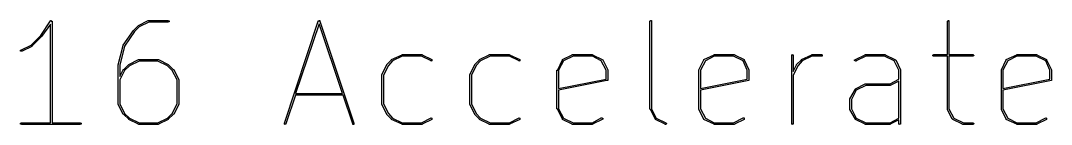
# Model space of a CAD drawing. Extents: x 83 to 245, y -135 to -50.
# Drawn here: x 117.38 to 118.658, y -55.938 to -55.809 of the extents above; entities that cross this region are included whole.
import ezdxf

# ---------------------------------------------------------------- set-up
doc = ezdxf.new("R2010")
doc.units = 0
doc.header["$MEASUREMENT"] = 0
doc.layers.add('BLACK', color=7, linetype='CONTINUOUS')

msp = doc.modelspace()

# ---------------------------------------------------------------- linework, layer by layer
at = {"layer": 'BLACK', "linetype": 'CONTINUOUS'}
for p, q in [((117.405, -55.828), (117.417, -55.8099)), ((117.417, -55.8096), (117.417, -55.8095)), ((117.417, -55.8095), (117.417, -55.8095)), ((117.417, -55.8095), (117.417, -55.8095)), ((117.417, -55.8095), (117.417, -55.8095)), ((117.417, -55.8095), (117.417, -55.8095)), ((117.417, -55.8095), (117.418, -55.8095)), ((117.417, -55.8097), (117.417, -55.8096)), ((117.417, -55.8096), (117.417, -55.8096)), ((117.417, -55.8096), (117.417, -55.8096)), ((117.417, -55.8098), (117.417, -55.8097)), ((117.417, -55.8099), (117.417, -55.8098)), ((117.417, -55.8099), (117.417, -55.8099)), ((117.418, -55.8095), (117.418, -55.8095)), ((117.418, -55.8095), (117.418, -55.8095)), ((117.418, -55.8095), (117.418, -55.8095)), ((117.418, -55.8095), (117.418, -55.8096)), ((117.418, -55.8095), (117.418, -55.8095)), ((117.418, -55.8096), (117.418, -55.8096)), ((117.418, -55.8096), (117.418, -55.8097)), ((117.418, -55.8097), (117.418, -55.8097)), ((117.418, -55.8097), (117.418, -55.8098)), ((117.418, -55.8098), (117.418, -55.8098)), ((117.418, -55.8098), (117.418, -55.8099)), ((117.418, -55.8099), (117.418, -55.81)), ((117.418, -55.81), (117.418, -55.8101)), ((117.418, -55.8101), (117.418, -55.8101)), ((117.418, -55.8101), (117.419, -55.8102)), ((117.419, -55.8102), (117.419, -55.8103)), ((117.526, -55.8156), (117.538, -55.8096)), ((117.538, -55.8096), (117.538, -55.8095)), ((117.538, -55.8095), (117.538, -55.8095)), ((117.538, -55.8095), (117.538, -55.8095)), ((117.538, -55.8095), (117.538, -55.8095)), ((117.538, -55.8095), (117.538, -55.8095)), ((117.538, -55.8095), (117.538, -55.8095)), ((117.538, -55.8095), (117.563, -55.8095)), ((117.563, -55.8095), (117.563, -55.8097)), ((117.563, -55.8095), (117.563, -55.8095)), ((117.563, -55.8097), (117.564, -55.81)), ((117.564, -55.81), (117.564, -55.8103)), ((117.707, -55.9371), (117.749, -55.8101)), ((117.749, -55.8098), (117.75, -55.8097)), ((117.749, -55.81), (117.749, -55.8098)), ((117.749, -55.8098), (117.749, -55.8098)), ((117.749, -55.8098), (117.749, -55.8098)), ((117.749, -55.8101), (117.749, -55.81)), ((117.749, -55.8101), (117.749, -55.8101)), ((117.749, -55.8101), (117.749, -55.8101)), ((117.75, -55.8095), (117.75, -55.8095)), ((117.75, -55.8095), (117.75, -55.8095)), ((117.75, -55.8095), (117.751, -55.8096)), ((117.75, -55.8096), (117.75, -55.8095)), ((117.75, -55.8095), (117.75, -55.8095)), ((117.75, -55.8095), (117.75, -55.8095)), ((117.75, -55.8095), (117.75, -55.8095)), ((117.75, -55.8095), (117.75, -55.8095)), ((117.75, -55.8095), (117.75, -55.8095)), ((117.75, -55.8095), (117.75, -55.8095)), ((117.75, -55.8097), (117.75, -55.8096)), ((117.75, -55.8096), (117.75, -55.8096)), ((117.75, -55.8096), (117.75, -55.8096)), ((117.751, -55.8096), (117.751, -55.8096)), ((117.751, -55.8096), (117.751, -55.8096)), ((117.751, -55.8096), (117.751, -55.8097)), ((117.751, -55.8097), (117.751, -55.8098)), ((117.751, -55.8098), (117.751, -55.8098)), ((117.751, -55.8098), (117.751, -55.8098)), ((117.751, -55.8098), (117.751, -55.81)), ((117.751, -55.81), (117.751, -55.8101)), ((117.751, -55.8101), (117.751, -55.8101)), ((117.751, -55.8101), (117.751, -55.8101)), ((117.751, -55.8101), (117.793, -55.9371)), ((118.16, -55.8101), (118.161, -55.8098)), ((118.16, -55.8105), (118.16, -55.8101)), ((118.161, -55.8096), (118.161, -55.8095)), ((118.161, -55.8095), (118.162, -55.8095)), ((118.161, -55.8098), (118.161, -55.8096)), ((118.162, -55.8095), (118.162, -55.8096)), ((118.162, -55.8096), (118.162, -55.8098)), ((118.162, -55.8098), (118.162, -55.8101)), ((118.162, -55.8101), (118.162, -55.8105)), ((118.529, -55.8101), (118.53, -55.8098)), ((118.529, -55.8105), (118.529, -55.8101)), ((118.53, -55.8096), (118.53, -55.8095)), ((118.53, -55.8095), (118.53, -55.8095)), ((118.53, -55.8095), (118.531, -55.8096)), ((118.53, -55.8098), (118.53, -55.8096)), ((118.531, -55.8096), (118.531, -55.8098)), ((118.531, -55.8098), (118.531, -55.8101)), ((118.531, -55.8101), (118.531, -55.8105)), ((117.417, -55.8138), (117.406, -55.8291)), ((117.417, -55.9365), (117.417, -55.8138)), ((117.419, -55.8103), (117.419, -55.8104)), ((117.419, -55.8104), (117.419, -55.8105)), ((117.419, -55.8105), (117.419, -55.9365)), ((117.507, -55.8401), (117.52, -55.822)), ((117.52, -55.8218), (117.526, -55.8158)), ((117.52, -55.8219), (117.52, -55.8218)), ((117.52, -55.822), (117.52, -55.8219)), ((117.527, -55.8173), (117.521, -55.8232)), ((117.526, -55.8157), (117.526, -55.8156)), ((117.526, -55.8156), (117.526, -55.8156)), ((117.526, -55.8156), (117.526, -55.8156)), ((117.526, -55.8156), (117.526, -55.8156)), ((117.526, -55.8158), (117.526, -55.8157)), ((117.539, -55.8115), (117.527, -55.8173)), ((117.563, -55.8115), (117.539, -55.8115)), ((117.564, -55.811), (117.563, -55.8112)), ((117.563, -55.8112), (117.563, -55.8114)), ((117.563, -55.8114), (117.563, -55.8115)), ((117.564, -55.8103), (117.564, -55.8106)), ((117.564, -55.8106), (117.564, -55.811)), ((117.75, -55.8136), (117.721, -55.9002)), ((117.779, -55.9002), (117.75, -55.8136)), ((118.16, -55.9193), (118.16, -55.8105)), ((118.162, -55.8105), (118.162, -55.9191)), ((118.529, -55.8518), (118.529, -55.8105)), ((118.531, -55.8105), (118.531, -55.8518)), ((117.393, -55.8399), (117.405, -55.828)), ((117.406, -55.8293), (117.394, -55.8414)), ((117.406, -55.8291), (117.406, -55.8292)), ((117.406, -55.8292), (117.406, -55.8293)), ((117.521, -55.8232), (117.509, -55.8411)), ((117.38, -55.8463), (117.381, -55.846)), ((117.38, -55.8467), (117.38, -55.8463)), ((117.38, -55.847), (117.38, -55.8467)), ((117.38, -55.8473), (117.38, -55.847)), ((117.381, -55.8476), (117.38, -55.8473)), ((117.381, -55.8458), (117.393, -55.8399)), ((117.381, -55.846), (117.381, -55.8458)), ((117.382, -55.8476), (117.381, -55.8477)), ((117.381, -55.8477), (117.381, -55.8476)), ((117.381, -55.8477), (117.381, -55.8477)), ((117.394, -55.8416), (117.382, -55.8476)), ((117.394, -55.8414), (117.394, -55.8414)), ((117.394, -55.8414), (117.394, -55.8414)), ((117.394, -55.8414), (117.394, -55.8414)), ((117.394, -55.8414), (117.394, -55.8415)), ((117.394, -55.8415), (117.394, -55.8416)), ((117.394, -55.8416), (117.394, -55.8416)), ((117.394, -55.8416), (117.394, -55.8416)), ((117.394, -55.8416), (117.394, -55.8416)), ((117.501, -55.8646), (117.507, -55.8405)), ((117.509, -55.8411), (117.503, -55.865)), ((117.507, -55.8404), (117.507, -55.8401)), ((117.507, -55.8405), (117.507, -55.8404)), ((117.507, -55.8404), (117.507, -55.8404)), ((117.507, -55.8405), (117.507, -55.8405)), ((117.514, -55.864), (117.526, -55.8579)), ((117.527, -55.8598), (117.515, -55.8657)), ((117.526, -55.8579), (117.526, -55.8578)), ((117.526, -55.8578), (117.526, -55.8578)), ((117.526, -55.8578), (117.526, -55.8578)), ((117.526, -55.8578), (117.551, -55.8578)), ((117.526, -55.8579), (117.526, -55.8579)), ((117.526, -55.8579), (117.526, -55.8579)), ((117.526, -55.8579), (117.526, -55.8579)), ((117.55, -55.8598), (117.527, -55.8598)), ((117.562, -55.8657), (117.55, -55.8598)), ((117.551, -55.8578), (117.551, -55.8578)), ((117.551, -55.8578), (117.551, -55.8578)), ((117.551, -55.8578), (117.551, -55.8579)), ((117.551, -55.8579), (117.551, -55.8579)), ((117.551, -55.8579), (117.551, -55.8579)), ((117.551, -55.8579), (117.551, -55.8579)), ((117.551, -55.8579), (117.563, -55.864)), ((117.834, -55.8642), (117.84, -55.8581)), ((117.841, -55.8597), (117.836, -55.8655)), ((117.84, -55.8579), (117.853, -55.8519)), ((117.84, -55.858), (117.84, -55.8579)), ((117.84, -55.8579), (117.84, -55.8579)), ((117.84, -55.8579), (117.84, -55.8579)), ((117.84, -55.8579), (117.84, -55.8579)), ((117.84, -55.8581), (117.84, -55.858)), ((117.853, -55.8538), (117.841, -55.8597)), ((117.853, -55.8519), (117.853, -55.8518)), ((117.853, -55.8518), (117.853, -55.8518)), ((117.853, -55.8518), (117.853, -55.8518)), ((117.853, -55.8518), (117.853, -55.8518)), ((117.853, -55.8518), (117.853, -55.8518)), ((117.853, -55.8518), (117.877, -55.8518)), ((117.853, -55.8519), (117.853, -55.8519)), ((117.877, -55.8538), (117.853, -55.8538)), ((117.877, -55.8518), (117.877, -55.8518)), ((117.877, -55.8518), (117.877, -55.8518)), ((117.877, -55.8518), (117.878, -55.8518)), ((117.877, -55.8518), (117.877, -55.8518)), ((117.889, -55.8597), (117.877, -55.8538)), ((117.878, -55.8518), (117.878, -55.8519)), ((117.878, -55.8519), (117.878, -55.8519)), ((117.878, -55.8519), (117.89, -55.8579)), ((117.89, -55.8597), (117.889, -55.8598)), ((117.889, -55.8598), (117.889, -55.8597)), ((117.889, -55.8598), (117.889, -55.8598)), ((117.89, -55.8579), (117.89, -55.8581)), ((117.89, -55.8581), (117.89, -55.8584)), ((117.89, -55.8584), (117.89, -55.8588)), ((117.89, -55.8588), (117.89, -55.8591)), ((117.89, -55.8591), (117.89, -55.8594)), ((117.89, -55.8594), (117.89, -55.8597)), ((117.943, -55.8642), (117.949, -55.8581)), ((117.95, -55.8597), (117.945, -55.8655)), ((117.949, -55.8579), (117.961, -55.8519)), ((117.949, -55.858), (117.949, -55.8579)), ((117.949, -55.8581), (117.949, -55.858)), ((117.962, -55.8538), (117.95, -55.8597)), ((117.961, -55.8519), (117.961, -55.8518)), ((117.961, -55.8518), (117.962, -55.8518)), ((117.961, -55.8519), (117.961, -55.8519)), ((117.962, -55.8518), (117.962, -55.8518)), ((117.962, -55.8518), (117.962, -55.8518)), ((117.962, -55.8518), (117.962, -55.8518)), ((117.962, -55.8518), (117.986, -55.8518)), ((117.986, -55.8538), (117.962, -55.8538)), ((117.986, -55.8518), (117.986, -55.8518)), ((117.986, -55.8518), (117.986, -55.8518)), ((117.986, -55.8518), (117.986, -55.8518)), ((117.986, -55.8518), (117.986, -55.8519)), ((117.986, -55.8518), (117.986, -55.8518)), ((117.986, -55.8519), (117.986, -55.8519)), ((117.986, -55.8519), (117.999, -55.8579)), ((117.998, -55.8597), (117.986, -55.8538)), ((117.999, -55.8597), (117.998, -55.8598)), ((117.998, -55.8598), (117.998, -55.8597)), ((117.998, -55.8598), (117.998, -55.8598)), ((117.999, -55.8579), (117.999, -55.8581)), ((117.999, -55.8581), (117.999, -55.8584)), ((117.999, -55.8584), (117.999, -55.8588)), ((117.999, -55.8588), (117.999, -55.8591)), ((117.999, -55.8591), (117.999, -55.8594)), ((117.999, -55.8594), (117.999, -55.8597)), ((118.046, -55.8705), (118.052, -55.8584)), ((118.053, -55.8596), (118.047, -55.8712)), ((118.052, -55.8579), (118.064, -55.8519)), ((118.052, -55.858), (118.052, -55.8579)), ((118.052, -55.8581), (118.052, -55.858)), ((118.052, -55.8583), (118.052, -55.8581)), ((118.052, -55.8581), (118.052, -55.8581)), ((118.052, -55.8581), (118.052, -55.8581)), ((118.052, -55.8584), (118.052, -55.8583)), ((118.065, -55.8538), (118.053, -55.8596)), ((118.064, -55.8519), (118.064, -55.8518)), ((118.064, -55.8518), (118.064, -55.8518)), ((118.064, -55.8518), (118.065, -55.8518)), ((118.064, -55.8519), (118.064, -55.8519)), ((118.065, -55.8518), (118.065, -55.8518)), ((118.065, -55.8518), (118.065, -55.8518)), ((118.065, -55.8518), (118.089, -55.8518)), ((118.089, -55.8538), (118.065, -55.8538)), ((118.089, -55.8518), (118.089, -55.8518)), ((118.089, -55.8518), (118.089, -55.8518)), ((118.089, -55.8518), (118.089, -55.8518)), ((118.089, -55.8518), (118.089, -55.8519)), ((118.089, -55.8518), (118.089, -55.8518)), ((118.089, -55.8519), (118.089, -55.8519)), ((118.089, -55.8519), (118.101, -55.8579)), ((118.1, -55.8596), (118.089, -55.8538)), ((118.106, -55.8712), (118.1, -55.8596)), ((118.101, -55.8579), (118.101, -55.858)), ((118.101, -55.858), (118.102, -55.8581)), ((118.102, -55.8581), (118.102, -55.8581)), ((118.102, -55.8581), (118.102, -55.8581)), ((118.102, -55.8581), (118.102, -55.8583)), ((118.102, -55.8583), (118.102, -55.8584)), ((118.102, -55.8584), (118.108, -55.8705)), ((118.221, -55.8705), (118.227, -55.8584)), ((118.229, -55.8596), (118.223, -55.8712)), ((118.227, -55.8579), (118.24, -55.8519)), ((118.227, -55.858), (118.227, -55.8579)), ((118.227, -55.8581), (118.227, -55.858)), ((118.227, -55.8583), (118.227, -55.8581)), ((118.227, -55.8581), (118.227, -55.8581)), ((118.227, -55.8581), (118.227, -55.8581)), ((118.227, -55.8584), (118.227, -55.8583)), ((118.24, -55.8538), (118.229, -55.8596)), ((118.24, -55.8519), (118.24, -55.8518)), ((118.24, -55.8518), (118.24, -55.8518)), ((118.24, -55.8518), (118.24, -55.8518)), ((118.24, -55.8518), (118.24, -55.8518)), ((118.24, -55.8518), (118.24, -55.8518)), ((118.24, -55.8518), (118.264, -55.8518)), ((118.24, -55.8519), (118.24, -55.8519)), ((118.264, -55.8538), (118.24, -55.8538)), ((118.264, -55.8518), (118.264, -55.8518)), ((118.264, -55.8518), (118.264, -55.8518)), ((118.264, -55.8518), (118.265, -55.8518)), ((118.264, -55.8518), (118.264, -55.8518)), ((118.276, -55.8596), (118.264, -55.8538)), ((118.265, -55.8518), (118.265, -55.8519)), ((118.265, -55.8519), (118.265, -55.8519)), ((118.265, -55.8519), (118.277, -55.8579)), ((118.281, -55.8712), (118.276, -55.8596)), ((118.277, -55.8579), (118.277, -55.858)), ((118.277, -55.858), (118.277, -55.8581)), ((118.277, -55.8581), (118.277, -55.8581)), ((118.277, -55.8581), (118.277, -55.8581)), ((118.277, -55.8581), (118.277, -55.8583)), ((118.277, -55.8583), (118.277, -55.8584)), ((118.277, -55.8584), (118.283, -55.8705)), ((118.336, -55.8519), (118.337, -55.8518)), ((118.336, -55.8521), (118.336, -55.8519)), ((118.336, -55.8524), (118.336, -55.8521)), ((118.336, -55.8528), (118.336, -55.8524)), ((118.336, -55.9375), (118.336, -55.8528)), ((118.337, -55.8518), (118.337, -55.8518)), ((118.337, -55.8518), (118.337, -55.8519)), ((118.337, -55.8519), (118.338, -55.8521)), ((118.338, -55.8521), (118.338, -55.8524)), ((118.338, -55.8524), (118.338, -55.8528)), ((118.338, -55.8528), (118.338, -55.8727)), ((118.342, -55.8642), (118.348, -55.8581)), ((118.349, -55.8597), (118.344, -55.8655)), ((118.348, -55.8579), (118.361, -55.8519)), ((118.348, -55.858), (118.348, -55.8579)), ((118.348, -55.8579), (118.348, -55.8579)), ((118.348, -55.8579), (118.348, -55.8579)), ((118.348, -55.8579), (118.348, -55.8579)), ((118.348, -55.8581), (118.348, -55.858)), ((118.361, -55.8538), (118.349, -55.8597)), ((118.361, -55.8519), (118.361, -55.8518)), ((118.361, -55.8518), (118.361, -55.8518)), ((118.361, -55.8518), (118.361, -55.8518)), ((118.361, -55.8518), (118.361, -55.8518)), ((118.361, -55.8518), (118.361, -55.8518)), ((118.361, -55.8518), (118.373, -55.8518)), ((118.361, -55.8519), (118.361, -55.8519)), ((118.373, -55.8538), (118.361, -55.8538)), ((118.373, -55.8518), (118.374, -55.852)), ((118.373, -55.8518), (118.373, -55.8518)), ((118.374, -55.8536), (118.373, -55.8537)), ((118.373, -55.8537), (118.373, -55.8538)), ((118.374, -55.852), (118.374, -55.8523)), ((118.374, -55.8523), (118.374, -55.8526)), ((118.374, -55.8526), (118.374, -55.853)), ((118.374, -55.853), (118.374, -55.8533)), ((118.374, -55.8533), (118.374, -55.8536)), ((118.414, -55.8584), (118.415, -55.8581)), ((118.414, -55.8588), (118.414, -55.8584)), ((118.414, -55.8591), (118.414, -55.8588)), ((118.415, -55.8594), (118.414, -55.8591)), ((118.415, -55.8579), (118.427, -55.8519)), ((118.415, -55.8581), (118.415, -55.8579)), ((118.415, -55.8597), (118.415, -55.8594)), ((118.415, -55.8598), (118.415, -55.8597)), ((118.416, -55.8598), (118.415, -55.8598)), ((118.428, -55.8538), (118.416, -55.8597)), ((118.416, -55.8597), (118.416, -55.8598)), ((118.427, -55.8519), (118.427, -55.8518)), ((118.427, -55.8518), (118.427, -55.8518)), ((118.427, -55.8518), (118.427, -55.8518)), ((118.427, -55.8518), (118.427, -55.8518)), ((118.427, -55.8518), (118.427, -55.8518)), ((118.427, -55.8518), (118.452, -55.8518)), ((118.427, -55.8519), (118.427, -55.8519)), ((118.451, -55.8538), (118.428, -55.8538)), ((118.463, -55.8596), (118.451, -55.8538)), ((118.452, -55.8518), (118.452, -55.8518)), ((118.452, -55.8518), (118.452, -55.8518)), ((118.452, -55.8518), (118.452, -55.8518)), ((118.452, -55.8518), (118.452, -55.8519)), ((118.452, -55.8518), (118.452, -55.8518)), ((118.452, -55.8519), (118.452, -55.8519)), ((118.452, -55.8519), (118.464, -55.8579)), ((118.469, -55.8712), (118.463, -55.8596)), ((118.464, -55.8579), (118.464, -55.858)), ((118.464, -55.858), (118.464, -55.8581)), ((118.464, -55.8581), (118.464, -55.8581)), ((118.464, -55.8581), (118.465, -55.8581)), ((118.465, -55.8581), (118.465, -55.8583)), ((118.465, -55.8583), (118.465, -55.8584)), ((118.465, -55.8584), (118.471, -55.8705)), ((118.511, -55.8523), (118.512, -55.852)), ((118.511, -55.8526), (118.511, -55.8523)), ((118.511, -55.853), (118.511, -55.8526)), ((118.511, -55.8533), (118.511, -55.853)), ((118.512, -55.8536), (118.511, -55.8533)), ((118.512, -55.852), (118.512, -55.8518)), ((118.512, -55.8518), (118.512, -55.8518)), ((118.512, -55.8518), (118.529, -55.8518)), ((118.512, -55.8537), (118.512, -55.8536)), ((118.512, -55.8538), (118.512, -55.8537)), ((118.529, -55.8538), (118.512, -55.8538)), ((118.529, -55.9193), (118.529, -55.8538)), ((118.531, -55.8518), (118.561, -55.8518)), ((118.561, -55.8538), (118.531, -55.8538)), ((118.531, -55.8538), (118.531, -55.9191)), ((118.561, -55.8518), (118.561, -55.8518)), ((118.561, -55.8518), (118.561, -55.852)), ((118.561, -55.852), (118.561, -55.8523)), ((118.561, -55.8523), (118.562, -55.8526)), ((118.562, -55.853), (118.561, -55.8533)), ((118.561, -55.8533), (118.561, -55.8536)), ((118.561, -55.8536), (118.561, -55.8537)), ((118.561, -55.8537), (118.561, -55.8538)), ((118.562, -55.8526), (118.562, -55.853)), ((118.596, -55.8705), (118.602, -55.8584)), ((118.604, -55.8596), (118.598, -55.8712)), ((118.602, -55.8579), (118.615, -55.8519)), ((118.602, -55.858), (118.602, -55.8579)), ((118.602, -55.8581), (118.602, -55.858)), ((118.602, -55.8583), (118.602, -55.8581)), ((118.602, -55.8581), (118.602, -55.8581)), ((118.602, -55.8581), (118.602, -55.8581)), ((118.602, -55.8584), (118.602, -55.8583)), ((118.615, -55.8538), (118.604, -55.8596)), ((118.615, -55.8519), (118.615, -55.8518)), ((118.615, -55.8518), (118.615, -55.8518)), ((118.615, -55.8518), (118.615, -55.8518)), ((118.615, -55.8518), (118.615, -55.8518)), ((118.615, -55.8518), (118.615, -55.8518)), ((118.615, -55.8518), (118.639, -55.8518)), ((118.615, -55.8519), (118.615, -55.8519)), ((118.639, -55.8538), (118.615, -55.8538)), ((118.639, -55.8518), (118.639, -55.8518)), ((118.639, -55.8518), (118.639, -55.8518)), ((118.639, -55.8518), (118.64, -55.8518)), ((118.639, -55.8518), (118.639, -55.8518)), ((118.651, -55.8596), (118.639, -55.8538)), ((118.64, -55.8518), (118.64, -55.8519)), ((118.64, -55.8519), (118.64, -55.8519)), ((118.64, -55.8519), (118.652, -55.8579)), ((118.656, -55.8712), (118.651, -55.8596)), ((118.652, -55.8579), (118.652, -55.858)), ((118.652, -55.858), (118.652, -55.8581)), ((118.652, -55.8581), (118.652, -55.8581)), ((118.652, -55.8581), (118.652, -55.8581)), ((118.652, -55.8581), (118.652, -55.8583)), ((118.652, -55.8583), (118.652, -55.8584)), ((118.652, -55.8584), (118.658, -55.8705)), ((117.501, -55.8648), (117.501, -55.8646)), ((117.501, -55.8649), (117.501, -55.8648)), ((117.501, -55.9133), (117.501, -55.8649)), ((117.503, -55.865), (117.503, -55.8788)), ((117.503, -55.8788), (117.507, -55.8705)), ((117.509, -55.8715), (117.503, -55.8833)), ((117.507, -55.8704), (117.508, -55.8702)), ((117.507, -55.8705), (117.507, -55.8704)), ((117.508, -55.8702), (117.514, -55.8642)), ((117.515, -55.8657), (117.509, -55.8715)), ((117.514, -55.8641), (117.514, -55.864)), ((117.514, -55.8642), (117.514, -55.8641)), ((117.568, -55.8715), (117.562, -55.8657)), ((117.563, -55.864), (117.563, -55.8641)), ((117.563, -55.8641), (117.563, -55.8642)), ((117.563, -55.8642), (117.569, -55.8702)), ((117.574, -55.8833), (117.568, -55.8715)), ((117.569, -55.8702), (117.57, -55.8704)), ((117.57, -55.8704), (117.57, -55.8705)), ((117.57, -55.8705), (117.576, -55.8826)), ((117.828, -55.8765), (117.834, -55.8645)), ((117.836, -55.8655), (117.83, -55.8772)), ((117.834, -55.8643), (117.834, -55.8642)), ((117.834, -55.8642), (117.834, -55.8642)), ((117.834, -55.8642), (117.834, -55.8642)), ((117.834, -55.8642), (117.834, -55.8642)), ((117.834, -55.8644), (117.834, -55.8643)), ((117.834, -55.8645), (117.834, -55.8644)), ((117.834, -55.8645), (117.834, -55.8645)), ((117.834, -55.8645), (117.834, -55.8645)), ((117.937, -55.8765), (117.943, -55.8644)), ((117.945, -55.8655), (117.939, -55.8772)), ((117.943, -55.8643), (117.943, -55.8642)), ((117.943, -55.8642), (117.943, -55.8642)), ((117.943, -55.8642), (117.943, -55.8642)), ((117.943, -55.8642), (117.943, -55.8642)), ((117.943, -55.8644), (117.943, -55.8643)), ((118.045, -55.9193), (118.045, -55.8709)), ((118.045, -55.8709), (118.046, -55.8709)), ((118.046, -55.8706), (118.046, -55.8705)), ((118.046, -55.8705), (118.046, -55.8705)), ((118.046, -55.8707), (118.046, -55.8706)), ((118.046, -55.8708), (118.046, -55.8707)), ((118.046, -55.8709), (118.046, -55.8708)), ((118.047, -55.8712), (118.047, -55.8939)), ((118.106, -55.8822), (118.106, -55.8712)), ((118.108, -55.8705), (118.108, -55.8705)), ((118.108, -55.8705), (118.108, -55.8706)), ((118.108, -55.8706), (118.108, -55.8707)), ((118.108, -55.8707), (118.108, -55.8708)), ((118.108, -55.8708), (118.108, -55.8709)), ((118.108, -55.8709), (118.108, -55.8709)), ((118.108, -55.8709), (118.108, -55.883)), ((118.221, -55.8706), (118.221, -55.8705)), ((118.221, -55.8705), (118.221, -55.8705)), ((118.221, -55.8707), (118.221, -55.8706)), ((118.221, -55.8708), (118.221, -55.8707)), ((118.221, -55.8709), (118.221, -55.8708)), ((118.221, -55.9193), (118.221, -55.8709)), ((118.221, -55.8709), (118.221, -55.8709)), ((118.223, -55.8712), (118.223, -55.8939)), ((118.281, -55.8822), (118.281, -55.8712)), ((118.283, -55.8705), (118.283, -55.8705)), ((118.283, -55.8705), (118.283, -55.8706)), ((118.283, -55.8706), (118.283, -55.8707)), ((118.283, -55.8707), (118.283, -55.8708)), ((118.283, -55.8708), (118.283, -55.8709)), ((118.283, -55.8709), (118.283, -55.8709)), ((118.283, -55.8709), (118.283, -55.883)), ((118.338, -55.8727), (118.342, -55.8645)), ((118.344, -55.8655), (118.338, -55.8772)), ((118.342, -55.8643), (118.342, -55.8642)), ((118.342, -55.8642), (118.342, -55.8642)), ((118.342, -55.8642), (118.342, -55.8642)), ((118.342, -55.8642), (118.342, -55.8642)), ((118.342, -55.8644), (118.342, -55.8643)), ((118.342, -55.8645), (118.342, -55.8644)), ((118.342, -55.8645), (118.342, -55.8645)), ((118.342, -55.8645), (118.342, -55.8645)), ((118.469, -55.8824), (118.469, -55.8712)), ((118.471, -55.8705), (118.471, -55.8705)), ((118.471, -55.8705), (118.471, -55.8706)), ((118.471, -55.8706), (118.471, -55.8707)), ((118.471, -55.8707), (118.471, -55.8708)), ((118.471, -55.8708), (118.471, -55.8709)), ((118.471, -55.8709), (118.471, -55.8709)), ((118.471, -55.8709), (118.471, -55.9375)), ((118.596, -55.8706), (118.596, -55.8705)), ((118.596, -55.8705), (118.596, -55.8705)), ((118.596, -55.8707), (118.596, -55.8706)), ((118.596, -55.8708), (118.596, -55.8707)), ((118.596, -55.8709), (118.596, -55.8708)), ((118.596, -55.9193), (118.596, -55.8709)), ((118.596, -55.8709), (118.596, -55.8709)), ((118.598, -55.8712), (118.598, -55.8939)), ((118.656, -55.8822), (118.656, -55.8712)), ((118.658, -55.8705), (118.658, -55.8705)), ((118.658, -55.8705), (118.658, -55.8706)), ((118.658, -55.8706), (118.658, -55.8707)), ((118.658, -55.8707), (118.658, -55.8708)), ((118.658, -55.8708), (118.658, -55.8709)), ((118.658, -55.8709), (118.658, -55.8709)), ((118.658, -55.8709), (118.658, -55.883)), ((117.503, -55.8833), (117.503, -55.913)), ((117.574, -55.913), (117.574, -55.8833)), ((117.576, -55.8826), (117.576, -55.8826)), ((117.576, -55.8826), (117.576, -55.8827)), ((117.576, -55.8827), (117.576, -55.8828)), ((117.576, -55.8828), (117.576, -55.8829)), ((117.576, -55.8829), (117.576, -55.883)), ((117.576, -55.883), (117.576, -55.883)), ((117.576, -55.883), (117.576, -55.9133)), ((117.828, -55.8766), (117.828, -55.8765)), ((117.828, -55.8767), (117.828, -55.8766)), ((117.828, -55.8766), (117.828, -55.8766)), ((117.828, -55.8769), (117.828, -55.8767)), ((117.828, -55.877), (117.828, -55.8769)), ((117.828, -55.8769), (117.828, -55.8769)), ((117.828, -55.9133), (117.828, -55.877)), ((117.83, -55.8772), (117.83, -55.913)), ((117.937, -55.8766), (117.937, -55.8765)), ((117.937, -55.8767), (117.937, -55.8766)), ((117.937, -55.8766), (117.937, -55.8766)), ((117.937, -55.8769), (117.937, -55.8767)), ((117.937, -55.877), (117.937, -55.8769)), ((117.937, -55.8769), (117.937, -55.8769)), ((117.937, -55.9133), (117.937, -55.877)), ((117.939, -55.8772), (117.939, -55.913)), ((118.047, -55.8939), (118.106, -55.8822)), ((118.107, -55.884), (118.047, -55.8959)), ((118.108, -55.8838), (118.107, -55.8839)), ((118.107, -55.8839), (118.107, -55.8839)), ((118.107, -55.8839), (118.107, -55.8839)), ((118.107, -55.8839), (118.107, -55.8839)), ((118.107, -55.8839), (118.107, -55.884)), ((118.108, -55.883), (118.108, -55.8832)), ((118.108, -55.8832), (118.108, -55.8833)), ((118.108, -55.8833), (118.108, -55.8834)), ((118.108, -55.8834), (118.108, -55.8834)), ((118.108, -55.8834), (118.108, -55.8835)), ((118.108, -55.8835), (118.108, -55.8836)), ((118.108, -55.8836), (118.108, -55.8837)), ((118.108, -55.8837), (118.108, -55.8837)), ((118.108, -55.8837), (118.108, -55.8838)), ((118.223, -55.8939), (118.281, -55.8822)), ((118.283, -55.884), (118.223, -55.8959)), ((118.283, -55.883), (118.283, -55.8832)), ((118.283, -55.8832), (118.283, -55.8833)), ((118.283, -55.8833), (118.283, -55.8834)), ((118.283, -55.8834), (118.283, -55.8834)), ((118.283, -55.8834), (118.283, -55.8835)), ((118.283, -55.8835), (118.283, -55.8836)), ((118.283, -55.8836), (118.283, -55.8837)), ((118.283, -55.8837), (118.283, -55.8837)), ((118.283, -55.8837), (118.283, -55.8838)), ((118.283, -55.8838), (118.283, -55.8839)), ((118.283, -55.8839), (118.283, -55.8839)), ((118.283, -55.8839), (118.283, -55.8839)), ((118.283, -55.8839), (118.283, -55.8839)), ((118.283, -55.8839), (118.283, -55.884)), ((118.338, -55.8772), (118.338, -55.9375)), ((118.458, -55.8881), (118.469, -55.8824)), ((118.469, -55.8846), (118.458, -55.89)), ((118.469, -55.9308), (118.469, -55.8846)), ((118.598, -55.8939), (118.656, -55.8822)), ((118.658, -55.884), (118.598, -55.8959)), ((118.658, -55.883), (118.658, -55.8832)), ((118.658, -55.8832), (118.658, -55.8833)), ((118.658, -55.8833), (118.658, -55.8834)), ((118.658, -55.8834), (118.658, -55.8834)), ((118.658, -55.8834), (118.658, -55.8835)), ((118.658, -55.8835), (118.658, -55.8836)), ((118.658, -55.8836), (118.658, -55.8837)), ((118.658, -55.8837), (118.658, -55.8837)), ((118.658, -55.8837), (118.658, -55.8838)), ((118.658, -55.8838), (118.658, -55.8839)), ((118.658, -55.8839), (118.658, -55.8839)), ((118.658, -55.8839), (118.658, -55.8839)), ((118.658, -55.8839), (118.658, -55.8839)), ((118.658, -55.8839), (118.658, -55.884)), ((118.047, -55.8959), (118.047, -55.9191)), ((118.223, -55.8959), (118.223, -55.9191)), ((118.408, -55.9068), (118.415, -55.8947)), ((118.416, -55.8959), (118.41, -55.9074)), ((118.415, -55.8942), (118.427, -55.8882)), ((118.415, -55.8943), (118.415, -55.8942)), ((118.415, -55.8944), (118.415, -55.8943)), ((118.415, -55.8946), (118.415, -55.8944)), ((118.415, -55.8944), (118.415, -55.8944)), ((118.415, -55.8944), (118.415, -55.8944)), ((118.415, -55.8947), (118.415, -55.8946)), ((118.428, -55.8901), (118.416, -55.8959)), ((118.427, -55.8882), (118.427, -55.8881)), ((118.427, -55.8881), (118.427, -55.8881)), ((118.427, -55.8881), (118.427, -55.8881)), ((118.427, -55.8881), (118.427, -55.8881)), ((118.427, -55.8881), (118.427, -55.8881)), ((118.427, -55.8881), (118.458, -55.8881)), ((118.427, -55.8882), (118.427, -55.8882)), ((118.458, -55.8901), (118.428, -55.8901)), ((118.458, -55.89), (118.458, -55.89)), ((118.458, -55.89), (118.458, -55.89)), ((118.458, -55.89), (118.458, -55.89)), ((118.458, -55.89), (118.458, -55.8901)), ((118.458, -55.8901), (118.458, -55.8901)), ((118.458, -55.8901), (118.458, -55.8901)), ((118.598, -55.8959), (118.598, -55.9191)), ((117.721, -55.9022), (117.709, -55.9378)), ((117.721, -55.9002), (117.779, -55.9002)), ((117.78, -55.9022), (117.721, -55.9022)), ((117.792, -55.9378), (117.78, -55.9022)), ((118.408, -55.9069), (118.408, -55.9068)), ((118.408, -55.9068), (118.408, -55.9068)), ((118.408, -55.907), (118.408, -55.9069)), ((118.408, -55.9071), (118.408, -55.907)), ((118.408, -55.9072), (118.408, -55.9071)), ((118.408, -55.9193), (118.408, -55.9072)), ((118.408, -55.9072), (118.408, -55.9072)), ((118.41, -55.9074), (118.41, -55.9191)), ((117.501, -55.9134), (117.501, -55.9133)), ((117.501, -55.9133), (117.501, -55.9133)), ((117.501, -55.9135), (117.501, -55.9134)), ((117.501, -55.9136), (117.501, -55.9135)), ((117.501, -55.9137), (117.501, -55.9136)), ((117.507, -55.9258), (117.501, -55.9137)), ((117.501, -55.9137), (117.501, -55.9137)), ((117.503, -55.913), (117.509, -55.9248)), ((117.509, -55.9248), (117.515, -55.9306)), ((117.562, -55.9306), (117.568, -55.9248)), ((117.568, -55.9248), (117.574, -55.913)), ((117.576, -55.9137), (117.57, -55.9258)), ((117.576, -55.9133), (117.576, -55.9133)), ((117.576, -55.9133), (117.576, -55.9134)), ((117.576, -55.9134), (117.576, -55.9135)), ((117.576, -55.9135), (117.576, -55.9136)), ((117.576, -55.9136), (117.576, -55.9137)), ((117.576, -55.9137), (117.576, -55.9137)), ((117.828, -55.9134), (117.828, -55.9133)), ((117.828, -55.9133), (117.828, -55.9133)), ((117.828, -55.9135), (117.828, -55.9134)), ((117.828, -55.9136), (117.828, -55.9135)), ((117.828, -55.9137), (117.828, -55.9136)), ((117.834, -55.9258), (117.828, -55.9137)), ((117.828, -55.9137), (117.828, -55.9137)), ((117.83, -55.913), (117.836, -55.9248)), ((117.836, -55.9248), (117.841, -55.9306)), ((117.937, -55.9134), (117.937, -55.9133)), ((117.937, -55.9133), (117.937, -55.9133)), ((117.937, -55.9135), (117.937, -55.9134)), ((117.937, -55.9136), (117.937, -55.9135)), ((117.937, -55.9137), (117.937, -55.9136)), ((117.943, -55.9258), (117.937, -55.9137)), ((117.937, -55.9137), (117.937, -55.9137)), ((117.939, -55.913), (117.945, -55.9248)), ((117.945, -55.9248), (117.95, -55.9306)), ((118.046, -55.9194), (118.045, -55.9193)), ((118.046, -55.9195), (118.046, -55.9194)), ((118.046, -55.9194), (118.046, -55.9194)), ((118.046, -55.9197), (118.046, -55.9195)), ((118.046, -55.9198), (118.046, -55.9197)), ((118.046, -55.9197), (118.046, -55.9197)), ((118.052, -55.9319), (118.046, -55.9198)), ((118.047, -55.9191), (118.053, -55.9307)), ((118.16, -55.9194), (118.16, -55.9193)), ((118.16, -55.9195), (118.16, -55.9194)), ((118.16, -55.9194), (118.16, -55.9194)), ((118.16, -55.9197), (118.16, -55.9195)), ((118.161, -55.9198), (118.16, -55.9197)), ((118.16, -55.9197), (118.16, -55.9197)), ((118.167, -55.9319), (118.161, -55.9198)), ((118.162, -55.9191), (118.168, -55.9307)), ((118.221, -55.9194), (118.221, -55.9193)), ((118.221, -55.9195), (118.221, -55.9194)), ((118.221, -55.9194), (118.221, -55.9194)), ((118.221, -55.9197), (118.221, -55.9195)), ((118.221, -55.9198), (118.221, -55.9197)), ((118.221, -55.9197), (118.221, -55.9197)), ((118.227, -55.9319), (118.221, -55.9198)), ((118.223, -55.9191), (118.229, -55.9307)), ((118.408, -55.9194), (118.408, -55.9193)), ((118.408, -55.9195), (118.408, -55.9194)), ((118.408, -55.9194), (118.408, -55.9194)), ((118.408, -55.9197), (118.408, -55.9195)), ((118.408, -55.9198), (118.408, -55.9197)), ((118.408, -55.9197), (118.408, -55.9197)), ((118.415, -55.9319), (118.408, -55.9198)), ((118.41, -55.9191), (118.416, -55.9307)), ((118.529, -55.9194), (118.529, -55.9193)), ((118.529, -55.9195), (118.529, -55.9194)), ((118.529, -55.9194), (118.529, -55.9194)), ((118.529, -55.9197), (118.529, -55.9195)), ((118.529, -55.9198), (118.529, -55.9197)), ((118.529, -55.9197), (118.529, -55.9197)), ((118.535, -55.9319), (118.529, -55.9198)), ((118.531, -55.9191), (118.537, -55.9307)), ((118.596, -55.9194), (118.596, -55.9193)), ((118.596, -55.9195), (118.596, -55.9194)), ((118.596, -55.9194), (118.596, -55.9194)), ((118.596, -55.9197), (118.596, -55.9195)), ((118.596, -55.9198), (118.596, -55.9197)), ((118.596, -55.9197), (118.596, -55.9197)), ((118.602, -55.9319), (118.596, -55.9198)), ((118.598, -55.9191), (118.604, -55.9307)), ((117.38, -55.937), (117.381, -55.9367)), ((117.38, -55.9373), (117.38, -55.937)), ((117.38, -55.9376), (117.38, -55.9373)), ((117.38, -55.938), (117.38, -55.9376)), ((117.381, -55.9382), (117.38, -55.938)), ((117.381, -55.9367), (117.381, -55.9365)), ((117.381, -55.9365), (117.381, -55.9365)), ((117.381, -55.9365), (117.417, -55.9365)), ((117.419, -55.9365), (117.454, -55.9365)), ((117.454, -55.9365), (117.454, -55.9365)), ((117.454, -55.9365), (117.454, -55.9367)), ((117.454, -55.9367), (117.455, -55.937)), ((117.455, -55.938), (117.454, -55.9382)), ((117.455, -55.937), (117.455, -55.9373)), ((117.455, -55.9373), (117.455, -55.9376)), ((117.455, -55.9376), (117.455, -55.938)), ((117.507, -55.9259), (117.507, -55.9258)), ((117.508, -55.9261), (117.507, -55.9259)), ((117.514, -55.9321), (117.508, -55.9261)), ((117.514, -55.9322), (117.514, -55.9321)), ((117.514, -55.9323), (117.514, -55.9322)), ((117.526, -55.9383), (117.514, -55.9323)), ((117.515, -55.9306), (117.527, -55.9365)), ((117.527, -55.9365), (117.55, -55.9365)), ((117.55, -55.9365), (117.562, -55.9306)), ((117.563, -55.9323), (117.551, -55.9383)), ((117.569, -55.9261), (117.563, -55.9321)), ((117.563, -55.9321), (117.563, -55.9322)), ((117.563, -55.9322), (117.563, -55.9323)), ((117.563, -55.9323), (117.563, -55.9323)), ((117.563, -55.9323), (117.563, -55.9323)), ((117.563, -55.9323), (117.563, -55.9323)), ((117.57, -55.9259), (117.569, -55.9261)), ((117.57, -55.9258), (117.57, -55.9259)), ((117.707, -55.9375), (117.707, -55.9371)), ((117.707, -55.9378), (117.707, -55.9375)), ((117.707, -55.9381), (117.707, -55.9378)), ((117.709, -55.9378), (117.709, -55.9381)), ((117.792, -55.9381), (117.792, -55.9378)), ((117.793, -55.9371), (117.793, -55.9375)), ((117.793, -55.9375), (117.793, -55.9378)), ((117.793, -55.9378), (117.793, -55.9381)), ((117.834, -55.9259), (117.834, -55.9258)), ((117.834, -55.9258), (117.834, -55.9258)), ((117.834, -55.9258), (117.834, -55.9258)), ((117.834, -55.9258), (117.834, -55.9258)), ((117.834, -55.9261), (117.834, -55.9259)), ((117.84, -55.9321), (117.834, -55.9261)), ((117.834, -55.9261), (117.834, -55.9261)), ((117.834, -55.9261), (117.834, -55.9261)), ((117.834, -55.9261), (117.834, -55.9261)), ((117.84, -55.9322), (117.84, -55.9321)), ((117.84, -55.9323), (117.84, -55.9322)), ((117.853, -55.9383), (117.84, -55.9323)), ((117.84, -55.9323), (117.84, -55.9323)), ((117.84, -55.9323), (117.84, -55.9323)), ((117.84, -55.9323), (117.84, -55.9323)), ((117.841, -55.9306), (117.853, -55.9365)), ((117.853, -55.9365), (117.877, -55.9365)), ((117.877, -55.9365), (117.889, -55.9305)), ((117.89, -55.9323), (117.878, -55.9383)), ((117.889, -55.9305), (117.889, -55.9304)), ((117.889, -55.9304), (117.889, -55.9304)), ((117.889, -55.9304), (117.89, -55.9306)), ((117.89, -55.9306), (117.89, -55.9308)), ((117.89, -55.9308), (117.89, -55.9311)), ((117.89, -55.9311), (117.89, -55.9315)), ((117.89, -55.9315), (117.89, -55.9318)), ((117.89, -55.9318), (117.89, -55.9321)), ((117.89, -55.9321), (117.89, -55.9323)), ((117.943, -55.9259), (117.943, -55.9258)), ((117.943, -55.9261), (117.943, -55.9259)), ((117.949, -55.9321), (117.943, -55.9261)), ((117.943, -55.9261), (117.943, -55.9261)), ((117.943, -55.9261), (117.943, -55.9261)), ((117.943, -55.9261), (117.943, -55.9261)), ((117.949, -55.9322), (117.949, -55.9321)), ((117.949, -55.9323), (117.949, -55.9322)), ((117.961, -55.9383), (117.949, -55.9323)), ((117.95, -55.9306), (117.962, -55.9365)), ((117.962, -55.9365), (117.986, -55.9365)), ((117.986, -55.9365), (117.998, -55.9305)), ((117.999, -55.9323), (117.986, -55.9383)), ((117.998, -55.9305), (117.998, -55.9304)), ((117.998, -55.9304), (117.998, -55.9304)), ((117.998, -55.9304), (117.999, -55.9306)), ((117.999, -55.9306), (117.999, -55.9308)), ((117.999, -55.9308), (117.999, -55.9311)), ((117.999, -55.9311), (117.999, -55.9315)), ((117.999, -55.9315), (117.999, -55.9318)), ((117.999, -55.9318), (117.999, -55.9321)), ((117.999, -55.9321), (117.999, -55.9323)), ((118.052, -55.932), (118.052, -55.9319)), ((118.052, -55.9321), (118.052, -55.932)), ((118.052, -55.9322), (118.052, -55.9321)), ((118.052, -55.9321), (118.052, -55.9321)), ((118.052, -55.9321), (118.052, -55.9321)), ((118.052, -55.9323), (118.052, -55.9322)), ((118.064, -55.9383), (118.052, -55.9323)), ((118.053, -55.9307), (118.065, -55.9365)), ((118.065, -55.9365), (118.089, -55.9365)), ((118.089, -55.9365), (118.1, -55.9305)), ((118.101, -55.9323), (118.089, -55.9383)), ((118.1, -55.9305), (118.101, -55.9304)), ((118.101, -55.9304), (118.101, -55.9304)), ((118.101, -55.9304), (118.101, -55.9306)), ((118.101, -55.9306), (118.102, -55.9308)), ((118.102, -55.9321), (118.101, -55.9323)), ((118.102, -55.9308), (118.102, -55.9311)), ((118.102, -55.9311), (118.102, -55.9315)), ((118.102, -55.9315), (118.102, -55.9318)), ((118.102, -55.9318), (118.102, -55.9321)), ((118.167, -55.932), (118.167, -55.9319)), ((118.167, -55.9321), (118.167, -55.932)), ((118.167, -55.9322), (118.167, -55.9321)), ((118.167, -55.9321), (118.167, -55.9321)), ((118.167, -55.9321), (118.167, -55.9321)), ((118.167, -55.9323), (118.167, -55.9322)), ((118.179, -55.9383), (118.167, -55.9323)), ((118.168, -55.9307), (118.18, -55.9366)), ((118.18, -55.9366), (118.18, -55.9368)), ((118.18, -55.9368), (118.18, -55.9371)), ((118.18, -55.9371), (118.181, -55.9374)), ((118.181, -55.9377), (118.18, -55.938)), ((118.18, -55.938), (118.18, -55.9383)), ((118.181, -55.9374), (118.181, -55.9377)), ((118.227, -55.932), (118.227, -55.9319)), ((118.227, -55.9321), (118.227, -55.932)), ((118.227, -55.9322), (118.227, -55.9321)), ((118.227, -55.9321), (118.227, -55.9321)), ((118.227, -55.9321), (118.227, -55.9321)), ((118.227, -55.9323), (118.227, -55.9322)), ((118.24, -55.9383), (118.227, -55.9323)), ((118.229, -55.9307), (118.24, -55.9365)), ((118.24, -55.9365), (118.264, -55.9365)), ((118.264, -55.9365), (118.276, -55.9305)), ((118.277, -55.9323), (118.265, -55.9383)), ((118.276, -55.9305), (118.276, -55.9304)), ((118.276, -55.9304), (118.277, -55.9304)), ((118.277, -55.9304), (118.277, -55.9306)), ((118.277, -55.9306), (118.277, -55.9308)), ((118.277, -55.9308), (118.277, -55.9311)), ((118.277, -55.9311), (118.277, -55.9315)), ((118.277, -55.9315), (118.277, -55.9318)), ((118.277, -55.9318), (118.277, -55.9321)), ((118.277, -55.9321), (118.277, -55.9323)), ((118.336, -55.9378), (118.336, -55.9375)), ((118.336, -55.9381), (118.336, -55.9378)), ((118.338, -55.9375), (118.338, -55.9378)), ((118.338, -55.9378), (118.338, -55.9381)), ((118.415, -55.932), (118.415, -55.9319)), ((118.415, -55.9321), (118.415, -55.932)), ((118.415, -55.9322), (118.415, -55.9321)), ((118.415, -55.9321), (118.415, -55.9321)), ((118.415, -55.9321), (118.415, -55.9321)), ((118.415, -55.9323), (118.415, -55.9322)), ((118.427, -55.9383), (118.415, -55.9323)), ((118.416, -55.9307), (118.428, -55.9365)), ((118.428, -55.9365), (118.458, -55.9365)), ((118.458, -55.9365), (118.469, -55.9308)), ((118.469, -55.933), (118.458, -55.9383)), ((118.469, -55.9375), (118.469, -55.933)), ((118.469, -55.9378), (118.469, -55.9375)), ((118.469, -55.9381), (118.469, -55.9378)), ((118.471, -55.9375), (118.471, -55.9378)), ((118.471, -55.9378), (118.471, -55.9381)), ((118.536, -55.932), (118.535, -55.9319)), ((118.536, -55.9321), (118.536, -55.932)), ((118.536, -55.9322), (118.536, -55.9321)), ((118.536, -55.9321), (118.536, -55.9321)), ((118.536, -55.9321), (118.536, -55.9321)), ((118.536, -55.9323), (118.536, -55.9322)), ((118.548, -55.9383), (118.536, -55.9323)), ((118.537, -55.9307), (118.549, -55.9365)), ((118.549, -55.9365), (118.561, -55.9365)), ((118.561, -55.9365), (118.561, -55.9365)), ((118.561, -55.9365), (118.561, -55.9367)), ((118.561, -55.9367), (118.561, -55.937)), ((118.561, -55.937), (118.562, -55.9373)), ((118.562, -55.9376), (118.561, -55.938)), ((118.561, -55.938), (118.561, -55.9382)), ((118.562, -55.9373), (118.562, -55.9376)), ((118.602, -55.932), (118.602, -55.9319)), ((118.602, -55.9321), (118.602, -55.932)), ((118.602, -55.9322), (118.602, -55.9321)), ((118.602, -55.9321), (118.602, -55.9321)), ((118.602, -55.9321), (118.602, -55.9321)), ((118.602, -55.9323), (118.602, -55.9322)), ((118.615, -55.9383), (118.602, -55.9323)), ((118.604, -55.9307), (118.615, -55.9365)), ((118.615, -55.9365), (118.639, -55.9365)), ((118.639, -55.9365), (118.651, -55.9305)), ((118.652, -55.9323), (118.64, -55.9383)), ((118.651, -55.9305), (118.651, -55.9304)), ((118.651, -55.9304), (118.651, -55.9304)), ((118.651, -55.9304), (118.652, -55.9306)), ((118.652, -55.9306), (118.652, -55.9308)), ((118.652, -55.9308), (118.652, -55.9311)), ((118.652, -55.9311), (118.652, -55.9315)), ((118.652, -55.9315), (118.652, -55.9318)), ((118.652, -55.9318), (118.652, -55.9321)), ((118.652, -55.9321), (118.652, -55.9323)), ((117.381, -55.9384), (117.381, -55.9382)), ((117.381, -55.9385), (117.381, -55.9384)), ((117.454, -55.9385), (117.381, -55.9385)), ((117.454, -55.9382), (117.454, -55.9384)), ((117.454, -55.9384), (117.454, -55.9385)), ((117.526, -55.9384), (117.526, -55.9383)), ((117.526, -55.9385), (117.526, -55.9384)), ((117.526, -55.9384), (117.526, -55.9384)), ((117.526, -55.9384), (117.526, -55.9384)), ((117.526, -55.9384), (117.526, -55.9384)), ((117.526, -55.9384), (117.526, -55.9384)), ((117.551, -55.9385), (117.526, -55.9385)), ((117.551, -55.9383), (117.551, -55.9384)), ((117.551, -55.9384), (117.551, -55.9384)), ((117.551, -55.9384), (117.551, -55.9384)), ((117.551, -55.9384), (117.551, -55.9384)), ((117.551, -55.9384), (117.551, -55.9384)), ((117.551, -55.9384), (117.551, -55.9385)), ((117.707, -55.9383), (117.707, -55.9381)), ((117.708, -55.9384), (117.707, -55.9383)), ((117.709, -55.9381), (117.708, -55.9383)), ((117.708, -55.9383), (117.708, -55.9384)), ((117.708, -55.9384), (117.708, -55.9384)), ((117.792, -55.9383), (117.792, -55.9381)), ((117.792, -55.9384), (117.792, -55.9383)), ((117.793, -55.9384), (117.792, -55.9384)), ((117.793, -55.9381), (117.793, -55.9383)), ((117.793, -55.9383), (117.793, -55.9384)), ((117.853, -55.9384), (117.853, -55.9383)), ((117.853, -55.9385), (117.853, -55.9384)), ((117.853, -55.9384), (117.853, -55.9384)), ((117.853, -55.9384), (117.853, -55.9384)), ((117.853, -55.9384), (117.853, -55.9384)), ((117.853, -55.9384), (117.853, -55.9384)), ((117.877, -55.9385), (117.853, -55.9385)), ((117.878, -55.9384), (117.877, -55.9384)), ((117.877, -55.9384), (117.877, -55.9384)), ((117.877, -55.9384), (117.877, -55.9384)), ((117.877, -55.9384), (117.877, -55.9385)), ((117.878, -55.9383), (117.878, -55.9384)), ((117.878, -55.9384), (117.878, -55.9384)), ((117.961, -55.9384), (117.961, -55.9383)), ((117.962, -55.9384), (117.961, -55.9384)), ((117.961, -55.9384), (117.961, -55.9384)), ((117.962, -55.9385), (117.962, -55.9384)), ((117.962, -55.9384), (117.962, -55.9384)), ((117.962, -55.9384), (117.962, -55.9384)), ((117.986, -55.9385), (117.962, -55.9385)), ((117.986, -55.9383), (117.986, -55.9384)), ((117.986, -55.9384), (117.986, -55.9384)), ((117.986, -55.9384), (117.986, -55.9384)), ((117.986, -55.9384), (117.986, -55.9384)), ((117.986, -55.9384), (117.986, -55.9384)), ((117.986, -55.9384), (117.986, -55.9385)), ((118.064, -55.9384), (118.064, -55.9383)), ((118.065, -55.9384), (118.064, -55.9384)), ((118.064, -55.9384), (118.064, -55.9384)), ((118.064, -55.9384), (118.064, -55.9384)), ((118.065, -55.9385), (118.065, -55.9384)), ((118.065, -55.9384), (118.065, -55.9384)), ((118.089, -55.9385), (118.065, -55.9385)), ((118.089, -55.9383), (118.089, -55.9384)), ((118.089, -55.9384), (118.089, -55.9384)), ((118.089, -55.9384), (118.089, -55.9384)), ((118.089, -55.9384), (118.089, -55.9384)), ((118.089, -55.9384), (118.089, -55.9384)), ((118.089, -55.9384), (118.089, -55.9385)), ((118.179, -55.9384), (118.179, -55.9383)), ((118.18, -55.9384), (118.179, -55.9384)), ((118.18, -55.9383), (118.18, -55.9384)), ((118.24, -55.9384), (118.24, -55.9383)), ((118.24, -55.9385), (118.24, -55.9384)), ((118.24, -55.9384), (118.24, -55.9384)), ((118.24, -55.9384), (118.24, -55.9384)), ((118.24, -55.9384), (118.24, -55.9384)), ((118.24, -55.9384), (118.24, -55.9384)), ((118.264, -55.9385), (118.24, -55.9385)), ((118.265, -55.9384), (118.264, -55.9384)), ((118.264, -55.9384), (118.264, -55.9384)), ((118.264, -55.9384), (118.264, -55.9384)), ((118.264, -55.9384), (118.264, -55.9385)), ((118.265, -55.9383), (118.265, -55.9384)), ((118.265, -55.9384), (118.265, -55.9384)), ((118.336, -55.9383), (118.336, -55.9381)), ((118.337, -55.9384), (118.336, -55.9383)), ((118.338, -55.9381), (118.337, -55.9383)), ((118.337, -55.9383), (118.337, -55.9384)), ((118.337, -55.9384), (118.337, -55.9384)), ((118.427, -55.9384), (118.427, -55.9383)), ((118.427, -55.9385), (118.427, -55.9384)), ((118.427, -55.9384), (118.427, -55.9384)), ((118.427, -55.9384), (118.427, -55.9384)), ((118.427, -55.9384), (118.427, -55.9384)), ((118.427, -55.9384), (118.427, -55.9384)), ((118.458, -55.9385), (118.427, -55.9385)), ((118.458, -55.9383), (118.458, -55.9384)), ((118.458, -55.9384), (118.458, -55.9384)), ((118.458, -55.9384), (118.458, -55.9384)), ((118.458, -55.9384), (118.458, -55.9384)), ((118.458, -55.9384), (118.458, -55.9384)), ((118.458, -55.9384), (118.458, -55.9385)), ((118.469, -55.9383), (118.469, -55.9381)), ((118.47, -55.9384), (118.469, -55.9383)), ((118.471, -55.9381), (118.47, -55.9383)), ((118.47, -55.9383), (118.47, -55.9384)), ((118.47, -55.9384), (118.47, -55.9384)), ((118.548, -55.9384), (118.548, -55.9383)), ((118.548, -55.9385), (118.548, -55.9384)), ((118.548, -55.9384), (118.548, -55.9384)), ((118.548, -55.9384), (118.548, -55.9384)), ((118.548, -55.9384), (118.548, -55.9384)), ((118.548, -55.9384), (118.548, -55.9384)), ((118.561, -55.9385), (118.548, -55.9385)), ((118.561, -55.9382), (118.561, -55.9384)), ((118.561, -55.9384), (118.561, -55.9385)), ((118.615, -55.9384), (118.615, -55.9383)), ((118.615, -55.9385), (118.615, -55.9384)), ((118.615, -55.9384), (118.615, -55.9384)), ((118.615, -55.9384), (118.615, -55.9384)), ((118.615, -55.9384), (118.615, -55.9384)), ((118.615, -55.9384), (118.615, -55.9384)), ((118.639, -55.9385), (118.615, -55.9385)), ((118.64, -55.9384), (118.639, -55.9384)), ((118.639, -55.9384), (118.639, -55.9384)), ((118.639, -55.9384), (118.639, -55.9384)), ((118.639, -55.9384), (118.639, -55.9385)), ((118.64, -55.9383), (118.64, -55.9384)), ((118.64, -55.9384), (118.64, -55.9384))]:
    msp.add_line(p, q, dxfattribs=at)

doc.saveas('drawing.dxf')
